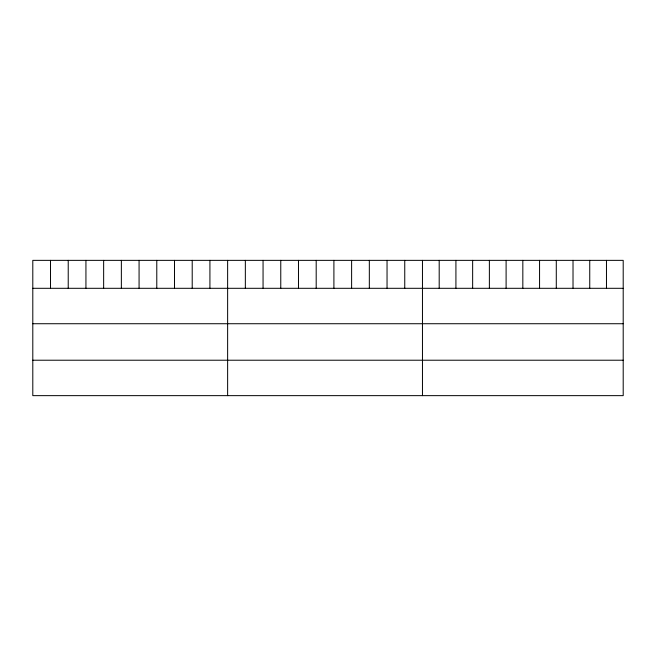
<?xml version="1.0" encoding="UTF-8"?>
<svg xmlns="http://www.w3.org/2000/svg" width="656" height="656" viewBox="0 0 656 656"><rect width="100%" height="100%" fill="white"/><g stroke="black" fill="none" stroke-linecap="round" stroke-linejoin="round"><path stroke-width="0.98" d="M623.2 288.304L623.2 395.642L32.8 395.642L32.8 260.358L623.2 260.358L623.2 288.304L32.8 288.304M32.8 323.728L623.2 323.728M32.8 360.218L623.2 360.218M606.472 260.358L606.472 288.304M589.744 260.358L589.744 288.304M573.016 260.358L573.016 288.304M556.288 260.358L556.288 288.304M539.56 260.358L539.56 288.304M522.832 260.358L522.832 288.304M506.104 260.358L506.104 288.304M489.376 260.358L489.376 288.304M472.648 260.358L472.648 288.304M455.92 260.358L455.92 288.304M439.192 260.358L439.192 288.304M422.464 260.358L422.464 395.642M404.752 260.358L404.752 288.304M387.04 260.358L387.04 288.304M369.328 260.358L369.328 288.304M351.616 260.358L351.616 288.304M333.904 260.358L333.904 288.304M316.192 260.358L316.192 288.304M298.48 260.358L298.48 288.304M280.768 260.358L280.768 288.304M263.056 260.358L263.056 288.304M245.344 260.358L245.344 288.304M227.632 260.358L227.632 395.642M209.92 260.358L209.92 288.304M192.208 260.358L192.208 288.304M174.496 260.358L174.496 288.304M156.784 260.358L156.784 288.304M139.072 260.358L139.072 288.304M121.36 260.358L121.36 288.304M103.648 260.358L103.648 288.304M85.936 260.358L85.936 288.304M68.224 260.358L68.224 288.304M50.512 260.358L50.512 288.304"/></g></svg>
